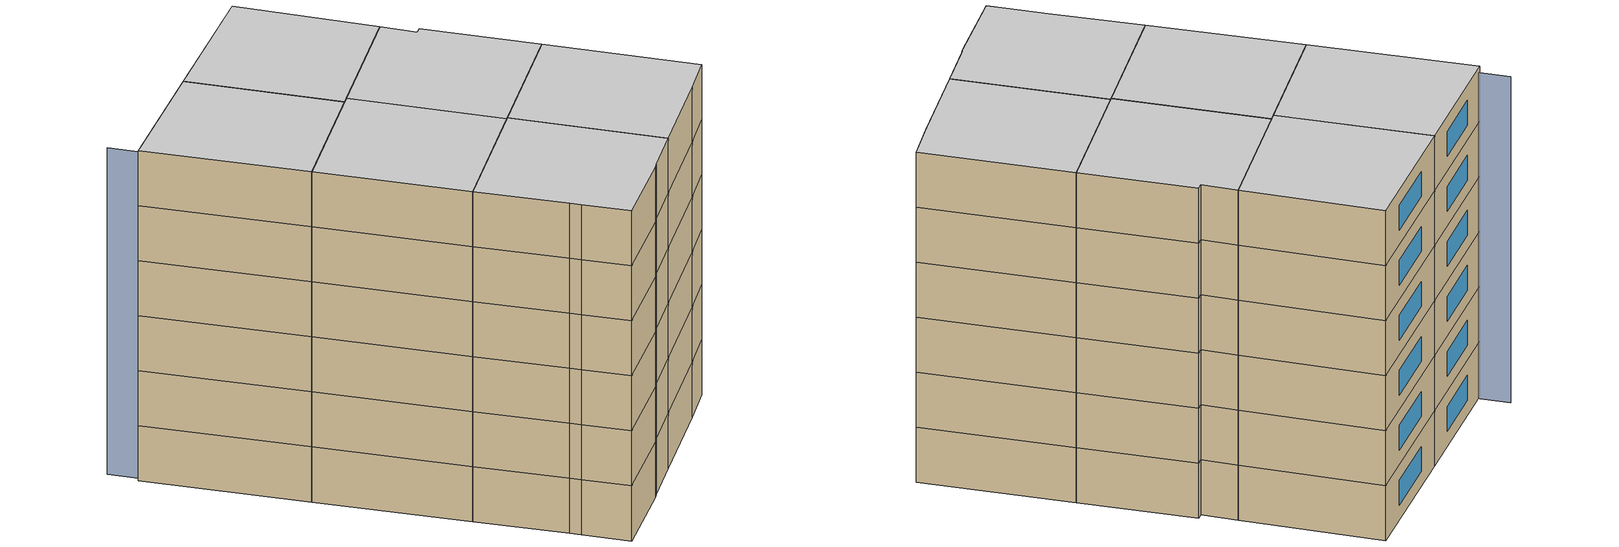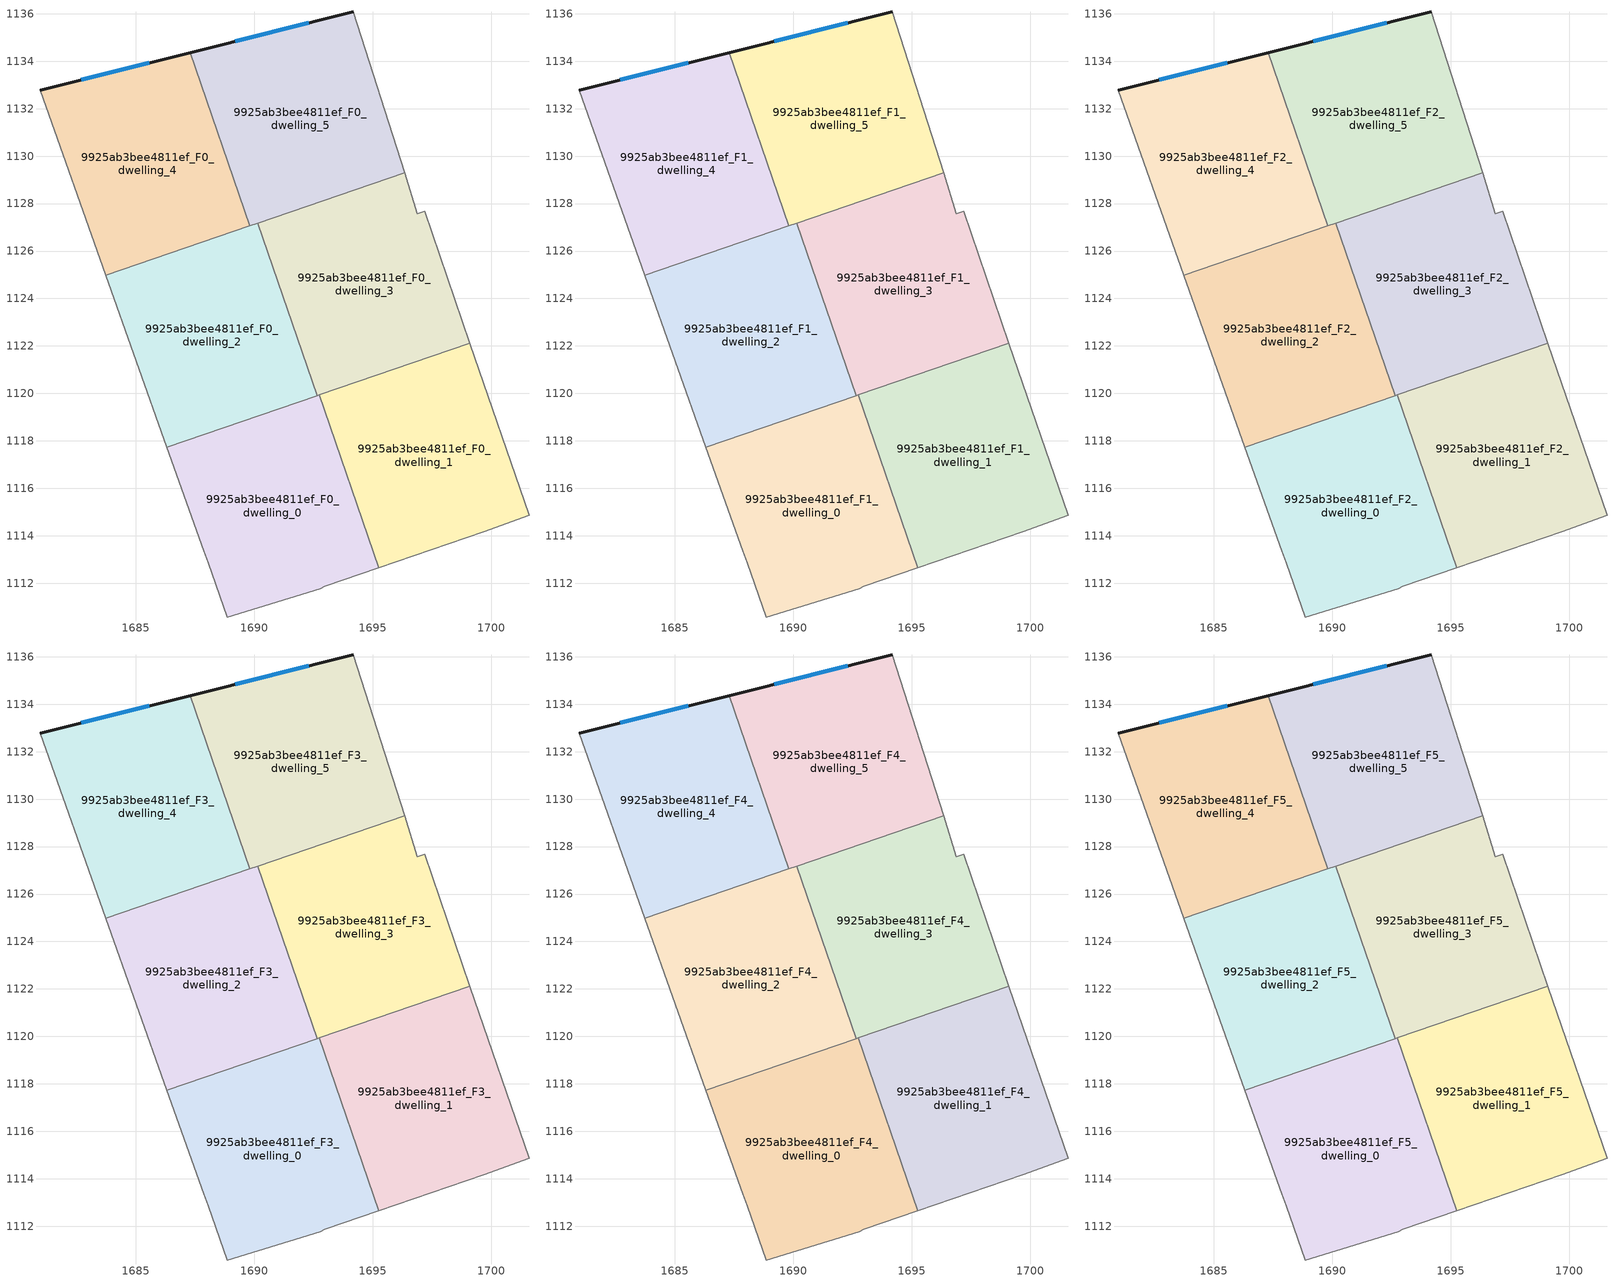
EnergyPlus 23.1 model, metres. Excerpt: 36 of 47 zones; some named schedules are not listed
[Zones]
9925ab3bee4811ef_F0_dwelling_0
 floor ground (EU_floor_Construction): 1692.73,1119.93 1695.24,1112.64 1692.97,1111.87 1692.77,1111.76 1688.87,1110.57 1688.07,1112.87 1687.87,1113.37 1686.32,1117.73 z0
 wall adiabatic (EU_wall_Construction): 1686.32,1117.73 1687.87,1113.37 1688.07,1112.87 1688.87,1110.57 1692.77,1111.76 1692.97,1111.87 1695.24,1112.64 z0:3
 wall to 9925ab3bee4811ef_F0_dwelling_1 (EU_wall_Construction): 1695.24,1112.64 1692.73,1119.93 z0:3
 wall to 9925ab3bee4811ef_F0_dwelling_2 (EU_wall_Construction): 1692.66,1119.91 1686.32,1117.73 z0:3
 wall to 9925ab3bee4811ef_F0_dwelling_3 (EU_wall_Construction): 1692.73,1119.93 1692.66,1119.91 z0:3
9925ab3bee4811ef_F0_dwelling_1
 floor ground (EU_floor_Construction): 1699.09,1122.12 1701.58,1114.87 1699.68,1114.17 1695.24,1112.64 1692.73,1119.93 z0
 wall adiabatic (EU_wall_Construction): 1695.24,1112.64 1699.68,1114.17 1701.58,1114.87 1699.09,1122.12 z0:3
 wall to 9925ab3bee4811ef_F0_dwelling_3 (EU_wall_Construction): 1699.09,1122.12 1692.73,1119.93 z0:3
9925ab3bee4811ef_F0_dwelling_2
 floor ground (EU_floor_Construction): 1690.16,1127.17 1692.66,1119.91 1686.32,1117.73 1683.75,1124.97 z0
 wall to 9925ab3bee4811ef_F0_dwelling_3 (EU_wall_Construction): 1692.66,1119.91 1690.16,1127.17 z0:3
 wall adiabatic (EU_wall_Construction): 1683.75,1124.97 1686.32,1117.73 z0:3
 wall to 9925ab3bee4811ef_F0_dwelling_4 (EU_wall_Construction): 1689.82,1127.06 1683.75,1124.97 z0:3
 wall to 9925ab3bee4811ef_F0_dwelling_5 (EU_wall_Construction): 1690.16,1127.17 1689.82,1127.06 z0:3
9925ab3bee4811ef_F0_dwelling_3
 floor ground (EU_floor_Construction): 1697.18,1127.67 1699.09,1122.12 1692.66,1119.91 1690.16,1127.17 1696.33,1129.3 1696.88,1127.58 z0
 wall adiabatic (EU_wall_Construction): 1699.09,1122.12 1697.18,1127.67 1696.88,1127.58 1696.33,1129.3 z0:3
 wall to 9925ab3bee4811ef_F0_dwelling_5 (EU_wall_Construction): 1696.33,1129.3 1690.16,1127.17 z0:3
9925ab3bee4811ef_F0_dwelling_4
 floor ground (EU_floor_Construction): 1687.31,1134.37 1689.82,1127.06 1683.75,1124.97 1680.97,1132.78 z0
 wall outside (EU_wall_Construction): 1687.31,1134.37 1680.97,1132.78 z0:3
 wall to 9925ab3bee4811ef_F0_dwelling_5 (EU_wall_Construction): 1689.82,1127.06 1687.31,1134.37 z0:3
 wall adiabatic (EU_wall_Construction): 1680.97,1132.78 1683.75,1124.97 z0:3
 window (EU_Window_Construction): 1685.57,1133.93 1682.72,1133.22 z0.83:2.17
9925ab3bee4811ef_F0_dwelling_5
 floor ground (EU_floor_Construction): 1694.18,1136.08 1696.33,1129.3 1689.82,1127.06 1687.31,1134.37 z0
 wall outside (EU_wall_Construction): 1694.18,1136.08 1687.31,1134.37 z0:3
 wall adiabatic (EU_wall_Construction): 1696.33,1129.3 1694.18,1136.08 z0:3
 window (EU_Window_Construction): 1692.29,1135.61 1689.2,1134.84 z0.83:2.17
9925ab3bee4811ef_F1_dwelling_0
 floor to 9925ab3bee4811ef_F0_dwelling_0 (EU_floor_Construction): 1692.73,1119.93 1695.24,1112.64 1692.97,1111.87 1692.77,1111.76 1688.87,1110.57 1688.07,1112.87 1687.87,1113.37 1686.32,1117.73 z3
 wall adiabatic (EU_wall_Construction): 1686.32,1117.73 1687.87,1113.37 1688.07,1112.87 1688.87,1110.57 1692.77,1111.76 1692.97,1111.87 1695.24,1112.64 z3:6
 wall to 9925ab3bee4811ef_F1_dwelling_1 (EU_wall_Construction): 1695.24,1112.64 1692.73,1119.93 z3:6
 wall to 9925ab3bee4811ef_F1_dwelling_2 (EU_wall_Construction): 1692.66,1119.91 1686.32,1117.73 z3:6
 wall to 9925ab3bee4811ef_F1_dwelling_3 (EU_wall_Construction): 1692.73,1119.93 1692.66,1119.91 z3:6
9925ab3bee4811ef_F1_dwelling_1
 floor to 9925ab3bee4811ef_F0_dwelling_1 (EU_floor_Construction): 1699.09,1122.12 1701.58,1114.87 1699.68,1114.17 1695.24,1112.64 1692.73,1119.93 z3
 wall adiabatic (EU_wall_Construction): 1695.24,1112.64 1699.68,1114.17 1701.58,1114.87 1699.09,1122.12 z3:6
 wall to 9925ab3bee4811ef_F1_dwelling_3 (EU_wall_Construction): 1699.09,1122.12 1692.73,1119.93 z3:6
9925ab3bee4811ef_F1_dwelling_2
 floor to 9925ab3bee4811ef_F0_dwelling_2 (EU_floor_Construction): 1690.16,1127.17 1692.66,1119.91 1686.32,1117.73 1683.75,1124.97 z3
 wall to 9925ab3bee4811ef_F1_dwelling_3 (EU_wall_Construction): 1692.66,1119.91 1690.16,1127.17 z3:6
 wall adiabatic (EU_wall_Construction): 1683.75,1124.97 1686.32,1117.73 z3:6
 wall to 9925ab3bee4811ef_F1_dwelling_4 (EU_wall_Construction): 1689.82,1127.06 1683.75,1124.97 z3:6
 wall to 9925ab3bee4811ef_F1_dwelling_5 (EU_wall_Construction): 1690.16,1127.17 1689.82,1127.06 z3:6
9925ab3bee4811ef_F1_dwelling_3
 floor to 9925ab3bee4811ef_F0_dwelling_3 (EU_floor_Construction): 1697.18,1127.67 1699.09,1122.12 1692.66,1119.91 1690.16,1127.17 1696.33,1129.3 1696.88,1127.58 z3
 wall adiabatic (EU_wall_Construction): 1699.09,1122.12 1697.18,1127.67 1696.88,1127.58 1696.33,1129.3 z3:6
 wall to 9925ab3bee4811ef_F1_dwelling_5 (EU_wall_Construction): 1696.33,1129.3 1690.16,1127.17 z3:6
9925ab3bee4811ef_F1_dwelling_4
 floor to 9925ab3bee4811ef_F0_dwelling_4 (EU_floor_Construction): 1687.31,1134.37 1689.82,1127.06 1683.75,1124.97 1680.97,1132.78 z3
 wall outside (EU_wall_Construction): 1687.31,1134.37 1680.97,1132.78 z3:6
 wall to 9925ab3bee4811ef_F1_dwelling_5 (EU_wall_Construction): 1689.82,1127.06 1687.31,1134.37 z3:6
 wall adiabatic (EU_wall_Construction): 1680.97,1132.78 1683.75,1124.97 z3:6
 window (EU_Window_Construction): 1685.57,1133.93 1682.72,1133.22 z3.83:5.17
9925ab3bee4811ef_F1_dwelling_5
 floor to 9925ab3bee4811ef_F0_dwelling_5 (EU_floor_Construction): 1694.18,1136.08 1696.33,1129.3 1689.82,1127.06 1687.31,1134.37 z3
 wall outside (EU_wall_Construction): 1694.18,1136.08 1687.31,1134.37 z3:6
 wall adiabatic (EU_wall_Construction): 1696.33,1129.3 1694.18,1136.08 z3:6
 window (EU_Window_Construction): 1692.29,1135.61 1689.2,1134.84 z3.83:5.17
9925ab3bee4811ef_F2_dwelling_0
 floor to 9925ab3bee4811ef_F1_dwelling_0 (EU_floor_Construction): 1692.73,1119.93 1695.24,1112.64 1692.97,1111.87 1692.77,1111.76 1688.87,1110.57 1688.07,1112.87 1687.87,1113.37 1686.32,1117.73 z6
 wall adiabatic (EU_wall_Construction): 1686.32,1117.73 1687.87,1113.37 1688.07,1112.87 1688.87,1110.57 1692.77,1111.76 1692.97,1111.87 1695.24,1112.64 z6:9
 wall to 9925ab3bee4811ef_F2_dwelling_1 (EU_wall_Construction): 1695.24,1112.64 1692.73,1119.93 z6:9
 wall to 9925ab3bee4811ef_F2_dwelling_2 (EU_wall_Construction): 1692.66,1119.91 1686.32,1117.73 z6:9
 wall to 9925ab3bee4811ef_F2_dwelling_3 (EU_wall_Construction): 1692.73,1119.93 1692.66,1119.91 z6:9
9925ab3bee4811ef_F2_dwelling_1
 floor to 9925ab3bee4811ef_F1_dwelling_1 (EU_floor_Construction): 1699.09,1122.12 1701.58,1114.87 1699.68,1114.17 1695.24,1112.64 1692.73,1119.93 z6
 wall adiabatic (EU_wall_Construction): 1695.24,1112.64 1699.68,1114.17 1701.58,1114.87 1699.09,1122.12 z6:9
 wall to 9925ab3bee4811ef_F2_dwelling_3 (EU_wall_Construction): 1699.09,1122.12 1692.73,1119.93 z6:9
9925ab3bee4811ef_F2_dwelling_2
 floor to 9925ab3bee4811ef_F1_dwelling_2 (EU_floor_Construction): 1690.16,1127.17 1692.66,1119.91 1686.32,1117.73 1683.75,1124.97 z6
 wall to 9925ab3bee4811ef_F2_dwelling_3 (EU_wall_Construction): 1692.66,1119.91 1690.16,1127.17 z6:9
 wall adiabatic (EU_wall_Construction): 1683.75,1124.97 1686.32,1117.73 z6:9
 wall to 9925ab3bee4811ef_F2_dwelling_4 (EU_wall_Construction): 1689.82,1127.06 1683.75,1124.97 z6:9
 wall to 9925ab3bee4811ef_F2_dwelling_5 (EU_wall_Construction): 1690.16,1127.17 1689.82,1127.06 z6:9
9925ab3bee4811ef_F2_dwelling_3
 floor to 9925ab3bee4811ef_F1_dwelling_3 (EU_floor_Construction): 1697.18,1127.67 1699.09,1122.12 1692.66,1119.91 1690.16,1127.17 1696.33,1129.3 1696.88,1127.58 z6
 wall adiabatic (EU_wall_Construction): 1699.09,1122.12 1697.18,1127.67 1696.88,1127.58 1696.33,1129.3 z6:9
 wall to 9925ab3bee4811ef_F2_dwelling_5 (EU_wall_Construction): 1696.33,1129.3 1690.16,1127.17 z6:9
9925ab3bee4811ef_F2_dwelling_4
 floor to 9925ab3bee4811ef_F1_dwelling_4 (EU_floor_Construction): 1687.31,1134.37 1689.82,1127.06 1683.75,1124.97 1680.97,1132.78 z6
 wall outside (EU_wall_Construction): 1687.31,1134.37 1680.97,1132.78 z6:9
 wall to 9925ab3bee4811ef_F2_dwelling_5 (EU_wall_Construction): 1689.82,1127.06 1687.31,1134.37 z6:9
 wall adiabatic (EU_wall_Construction): 1680.97,1132.78 1683.75,1124.97 z6:9
 window (EU_Window_Construction): 1685.57,1133.93 1682.72,1133.22 z6.83:8.17
9925ab3bee4811ef_F2_dwelling_5
 floor to 9925ab3bee4811ef_F1_dwelling_5 (EU_floor_Construction): 1694.18,1136.08 1696.33,1129.3 1689.82,1127.06 1687.31,1134.37 z6
 wall outside (EU_wall_Construction): 1694.18,1136.08 1687.31,1134.37 z6:9
 wall adiabatic (EU_wall_Construction): 1696.33,1129.3 1694.18,1136.08 z6:9
 window (EU_Window_Construction): 1692.29,1135.61 1689.2,1134.84 z6.83:8.17
9925ab3bee4811ef_F3_dwelling_0
 floor to 9925ab3bee4811ef_F2_dwelling_0 (EU_floor_Construction): 1692.73,1119.93 1695.24,1112.64 1692.97,1111.87 1692.77,1111.76 1688.87,1110.57 1688.07,1112.87 1687.87,1113.37 1686.32,1117.73 z9
 wall adiabatic (EU_wall_Construction): 1686.32,1117.73 1687.87,1113.37 1688.07,1112.87 1688.87,1110.57 1692.77,1111.76 1692.97,1111.87 1695.24,1112.64 z9:12
 wall to 9925ab3bee4811ef_F3_dwelling_1 (EU_wall_Construction): 1695.24,1112.64 1692.73,1119.93 z9:12
 wall to 9925ab3bee4811ef_F3_dwelling_2 (EU_wall_Construction): 1692.66,1119.91 1686.32,1117.73 z9:12
 wall to 9925ab3bee4811ef_F3_dwelling_3 (EU_wall_Construction): 1692.73,1119.93 1692.66,1119.91 z9:12
9925ab3bee4811ef_F3_dwelling_1
 floor to 9925ab3bee4811ef_F2_dwelling_1 (EU_floor_Construction): 1699.09,1122.12 1701.58,1114.87 1699.68,1114.17 1695.24,1112.64 1692.73,1119.93 z9
 wall adiabatic (EU_wall_Construction): 1695.24,1112.64 1699.68,1114.17 1701.58,1114.87 1699.09,1122.12 z9:12
 wall to 9925ab3bee4811ef_F3_dwelling_3 (EU_wall_Construction): 1699.09,1122.12 1692.73,1119.93 z9:12
9925ab3bee4811ef_F3_dwelling_2
 floor to 9925ab3bee4811ef_F2_dwelling_2 (EU_floor_Construction): 1690.16,1127.17 1692.66,1119.91 1686.32,1117.73 1683.75,1124.97 z9
 wall to 9925ab3bee4811ef_F3_dwelling_3 (EU_wall_Construction): 1692.66,1119.91 1690.16,1127.17 z9:12
 wall adiabatic (EU_wall_Construction): 1683.75,1124.97 1686.32,1117.73 z9:12
 wall to 9925ab3bee4811ef_F3_dwelling_4 (EU_wall_Construction): 1689.82,1127.06 1683.75,1124.97 z9:12
 wall to 9925ab3bee4811ef_F3_dwelling_5 (EU_wall_Construction): 1690.16,1127.17 1689.82,1127.06 z9:12
9925ab3bee4811ef_F3_dwelling_3
 floor to 9925ab3bee4811ef_F2_dwelling_3 (EU_floor_Construction): 1697.18,1127.67 1699.09,1122.12 1692.66,1119.91 1690.16,1127.17 1696.33,1129.3 1696.88,1127.58 z9
 wall adiabatic (EU_wall_Construction): 1699.09,1122.12 1697.18,1127.67 1696.88,1127.58 1696.33,1129.3 z9:12
 wall to 9925ab3bee4811ef_F3_dwelling_5 (EU_wall_Construction): 1696.33,1129.3 1690.16,1127.17 z9:12
9925ab3bee4811ef_F3_dwelling_4
 floor to 9925ab3bee4811ef_F2_dwelling_4 (EU_floor_Construction): 1687.31,1134.37 1689.82,1127.06 1683.75,1124.97 1680.97,1132.78 z9
 wall outside (EU_wall_Construction): 1687.31,1134.37 1680.97,1132.78 z9:12
 wall to 9925ab3bee4811ef_F3_dwelling_5 (EU_wall_Construction): 1689.82,1127.06 1687.31,1134.37 z9:12
 wall adiabatic (EU_wall_Construction): 1680.97,1132.78 1683.75,1124.97 z9:12
 window (EU_Window_Construction): 1685.57,1133.93 1682.72,1133.22 z9.83:11.17
9925ab3bee4811ef_F3_dwelling_5
 floor to 9925ab3bee4811ef_F2_dwelling_5 (EU_floor_Construction): 1694.18,1136.08 1696.33,1129.3 1689.82,1127.06 1687.31,1134.37 z9
 wall outside (EU_wall_Construction): 1694.18,1136.08 1687.31,1134.37 z9:12
 wall adiabatic (EU_wall_Construction): 1696.33,1129.3 1694.18,1136.08 z9:12
 window (EU_Window_Construction): 1692.29,1135.61 1689.2,1134.84 z9.83:11.17
9925ab3bee4811ef_F4_dwelling_0
 floor to 9925ab3bee4811ef_F3_dwelling_0 (EU_floor_Construction): 1692.73,1119.93 1695.24,1112.64 1692.97,1111.87 1692.77,1111.76 1688.87,1110.57 1688.07,1112.87 1687.87,1113.37 1686.32,1117.73 z12
 wall adiabatic (EU_wall_Construction): 1686.32,1117.73 1687.87,1113.37 1688.07,1112.87 1688.87,1110.57 1692.77,1111.76 1692.97,1111.87 1695.24,1112.64 z12:15
 wall to 9925ab3bee4811ef_F4_dwelling_1 (EU_wall_Construction): 1695.24,1112.64 1692.73,1119.93 z12:15
 wall to 9925ab3bee4811ef_F4_dwelling_2 (EU_wall_Construction): 1692.66,1119.91 1686.32,1117.73 z12:15
 wall to 9925ab3bee4811ef_F4_dwelling_3 (EU_wall_Construction): 1692.73,1119.93 1692.66,1119.91 z12:15
9925ab3bee4811ef_F4_dwelling_1
 floor to 9925ab3bee4811ef_F3_dwelling_1 (EU_floor_Construction): 1699.09,1122.12 1701.58,1114.87 1699.68,1114.17 1695.24,1112.64 1692.73,1119.93 z12
 wall adiabatic (EU_wall_Construction): 1695.24,1112.64 1699.68,1114.17 1701.58,1114.87 1699.09,1122.12 z12:15
 wall to 9925ab3bee4811ef_F4_dwelling_3 (EU_wall_Construction): 1699.09,1122.12 1692.73,1119.93 z12:15
9925ab3bee4811ef_F4_dwelling_2
 floor to 9925ab3bee4811ef_F3_dwelling_2 (EU_floor_Construction): 1690.16,1127.17 1692.66,1119.91 1686.32,1117.73 1683.75,1124.97 z12
 wall to 9925ab3bee4811ef_F4_dwelling_3 (EU_wall_Construction): 1692.66,1119.91 1690.16,1127.17 z12:15
 wall adiabatic (EU_wall_Construction): 1683.75,1124.97 1686.32,1117.73 z12:15
 wall to 9925ab3bee4811ef_F4_dwelling_4 (EU_wall_Construction): 1689.82,1127.06 1683.75,1124.97 z12:15
 wall to 9925ab3bee4811ef_F4_dwelling_5 (EU_wall_Construction): 1690.16,1127.17 1689.82,1127.06 z12:15
9925ab3bee4811ef_F4_dwelling_3
 floor to 9925ab3bee4811ef_F3_dwelling_3 (EU_floor_Construction): 1697.18,1127.67 1699.09,1122.12 1692.66,1119.91 1690.16,1127.17 1696.33,1129.3 1696.88,1127.58 z12
 wall adiabatic (EU_wall_Construction): 1699.09,1122.12 1697.18,1127.67 1696.88,1127.58 1696.33,1129.3 z12:15
 wall to 9925ab3bee4811ef_F4_dwelling_5 (EU_wall_Construction): 1696.33,1129.3 1690.16,1127.17 z12:15
9925ab3bee4811ef_F4_dwelling_4
 floor to 9925ab3bee4811ef_F3_dwelling_4 (EU_floor_Construction): 1687.31,1134.37 1689.82,1127.06 1683.75,1124.97 1680.97,1132.78 z12
 wall outside (EU_wall_Construction): 1687.31,1134.37 1680.97,1132.78 z12:15
 wall to 9925ab3bee4811ef_F4_dwelling_5 (EU_wall_Construction): 1689.82,1127.06 1687.31,1134.37 z12:15
 wall adiabatic (EU_wall_Construction): 1680.97,1132.78 1683.75,1124.97 z12:15
 window (EU_Window_Construction): 1685.57,1133.93 1682.72,1133.22 z12.83:14.17
9925ab3bee4811ef_F4_dwelling_5
 floor to 9925ab3bee4811ef_F3_dwelling_5 (EU_floor_Construction): 1694.18,1136.08 1696.33,1129.3 1689.82,1127.06 1687.31,1134.37 z12
 wall outside (EU_wall_Construction): 1694.18,1136.08 1687.31,1134.37 z12:15
 wall adiabatic (EU_wall_Construction): 1696.33,1129.3 1694.18,1136.08 z12:15
 window (EU_Window_Construction): 1692.29,1135.61 1689.2,1134.84 z12.83:14.17
9925ab3bee4811ef_F5_dwelling_0
 floor to 9925ab3bee4811ef_F4_dwelling_0 (EU_floor_Construction): 1692.73,1119.93 1695.24,1112.64 1692.97,1111.87 1692.77,1111.76 1688.87,1110.57 1688.07,1112.87 1687.87,1113.37 1686.32,1117.73 z15
 wall adiabatic (EU_wall_Construction): 1686.32,1117.73 1687.87,1113.37 1688.07,1112.87 1688.87,1110.57 1692.77,1111.76 1692.97,1111.87 1695.24,1112.64 z15:18
 wall to 9925ab3bee4811ef_F5_dwelling_1 (EU_wall_Construction): 1695.24,1112.64 1692.73,1119.93 z15:18
 wall to 9925ab3bee4811ef_F5_dwelling_2 (EU_wall_Construction): 1692.66,1119.91 1686.32,1117.73 z15:18
 wall to 9925ab3bee4811ef_F5_dwelling_3 (EU_wall_Construction): 1692.73,1119.93 1692.66,1119.91 z15:18
 ceiling to 9925ab3bee4811ef_F6_dwelling_0 (EU_floor_Construction): 1695.24,1112.64 1692.73,1119.93 1686.32,1117.73 1687.87,1113.37 1688.07,1112.87 1688.87,1110.57 1692.77,1111.76 1692.97,1111.87 z18
9925ab3bee4811ef_F5_dwelling_1
 floor to 9925ab3bee4811ef_F4_dwelling_1 (EU_floor_Construction): 1699.09,1122.12 1701.58,1114.87 1699.68,1114.17 1695.24,1112.64 1692.73,1119.93 z15
 wall adiabatic (EU_wall_Construction): 1695.24,1112.64 1699.68,1114.17 1701.58,1114.87 1699.09,1122.12 z15:18
 wall to 9925ab3bee4811ef_F5_dwelling_3 (EU_wall_Construction): 1699.09,1122.12 1692.73,1119.93 z15:18
 ceiling to 9925ab3bee4811ef_F6_dwelling_1 (EU_floor_Construction): 1701.58,1114.87 1699.09,1122.12 1692.73,1119.93 1695.24,1112.64 1699.68,1114.17 z18
9925ab3bee4811ef_F5_dwelling_2
 floor to 9925ab3bee4811ef_F4_dwelling_2 (EU_floor_Construction): 1690.16,1127.17 1692.66,1119.91 1686.32,1117.73 1683.75,1124.97 z15
 wall to 9925ab3bee4811ef_F5_dwelling_3 (EU_wall_Construction): 1692.66,1119.91 1690.16,1127.17 z15:18
 wall adiabatic (EU_wall_Construction): 1683.75,1124.97 1686.32,1117.73 z15:18
 wall to 9925ab3bee4811ef_F5_dwelling_4 (EU_wall_Construction): 1689.82,1127.06 1683.75,1124.97 z15:18
 wall to 9925ab3bee4811ef_F5_dwelling_5 (EU_wall_Construction): 1690.16,1127.17 1689.82,1127.06 z15:18
 ceiling to 9925ab3bee4811ef_F6_dwelling_2 (EU_floor_Construction): 1692.66,1119.91 1690.16,1127.17 1683.75,1124.97 1686.32,1117.73 z18
9925ab3bee4811ef_F5_dwelling_3
 floor to 9925ab3bee4811ef_F4_dwelling_3 (EU_floor_Construction): 1697.18,1127.67 1699.09,1122.12 1692.66,1119.91 1690.16,1127.17 1696.33,1129.3 1696.88,1127.58 z15
 wall adiabatic (EU_wall_Construction): 1699.09,1122.12 1697.18,1127.67 1696.88,1127.58 1696.33,1129.3 z15:18
 wall to 9925ab3bee4811ef_F5_dwelling_5 (EU_wall_Construction): 1696.33,1129.3 1690.16,1127.17 z15:18
 ceiling to 9925ab3bee4811ef_F6_dwelling_3 (EU_floor_Construction): 1699.09,1122.12 1697.18,1127.67 1696.88,1127.58 1696.33,1129.3 1690.16,1127.17 1692.66,1119.91 z18
9925ab3bee4811ef_F5_dwelling_4
 floor to 9925ab3bee4811ef_F4_dwelling_4 (EU_floor_Construction): 1687.31,1134.37 1689.82,1127.06 1683.75,1124.97 1680.97,1132.78 z15
 wall outside (EU_wall_Construction): 1687.31,1134.37 1680.97,1132.78 z15:18
 wall to 9925ab3bee4811ef_F5_dwelling_5 (EU_wall_Construction): 1689.82,1127.06 1687.31,1134.37 z15:18
 wall adiabatic (EU_wall_Construction): 1680.97,1132.78 1683.75,1124.97 z15:18
 window (EU_Window_Construction): 1685.57,1133.93 1682.72,1133.22 z15.83:17.17
 ceiling to 9925ab3bee4811ef_F6_dwelling_4 (EU_floor_Construction): 1689.82,1127.06 1687.31,1134.37 1680.97,1132.78 1683.75,1124.97 z18
9925ab3bee4811ef_F5_dwelling_5
 floor to 9925ab3bee4811ef_F4_dwelling_5 (EU_floor_Construction): 1694.18,1136.08 1696.33,1129.3 1689.82,1127.06 1687.31,1134.37 z15
 wall outside (EU_wall_Construction): 1694.18,1136.08 1687.31,1134.37 z15:18
 wall adiabatic (EU_wall_Construction): 1696.33,1129.3 1694.18,1136.08 z15:18
 window (EU_Window_Construction): 1692.29,1135.61 1689.2,1134.84 z15.83:17.17
 ceiling to 9925ab3bee4811ef_F6_dwelling_5 (EU_floor_Construction): 1696.33,1129.3 1694.18,1136.08 1687.31,1134.37 1689.82,1127.06 z18
shading: 1680.69,1134.32 1686.29,1117.81 z0:17.8
[Building]
EU S2 Campaign: North Axis=0; Terrain=City; Solar Distribution=FullExterior
[Site:Location]
Lyon-Bron: Latitude=45.75; Longitude=5; Time Zone=1; Elevation=198
[SizingPeriod:WeatherFileDays]
AnnualSizingPeriod: Begin Month=1; Begin Day of Month=1; End Month=12; End Day of Month=31; Day of Week for Start Day=Monday; Use Weather File Daylight Saving Period=No; Use Weather File Rain and Snow Indicators=No
[MATERIAL]
EU_InternalMass_Material: Roughness=MediumRough; Thickness=0.1; Conductivity=1; Density=1800; Specific Heat=900; Thermal Absorptance=0.9; Solar Absorptance=0.7; Visible Absorptance=0.7
[MATERIAL:NOMASS] Roughness=MediumRough; Thermal Absorptance=0.9; Solar Absorptance=0.7; Visible Absorptance=0.7
Name | Thermal Resistance
EU_wall_NoMass | 0.87146
EU_floor_NoMass | 0.496999
[WINDOWMATERIAL:SIMPLEGLAZINGSYSTEM]
EU_Window_SimpleGlazing: UFactor=2.2525; Solar Heat Gain Coefficient=0.76; Visible Transmittance=0.76
[CONSTRUCTION]
EU_wall_Construction: EU_wall_NoMass
EU_floor_Construction: EU_floor_NoMass
EU_Window_Construction: EU_Window_SimpleGlazing
EU_InternalMass_Construction: EU_InternalMass_Material
[ZONE] Type=1; Multiplier=1; Ceiling Height=autocalculate; Floor Area=autocalculate; Part of Total Floor Area=Yes
Name | Volume
9925ab3bee4811ef_F0_dwelling_0; 9925ab3bee4811ef_F1_dwelling_0; 9925ab3bee4811ef_F2_dwelling_0; 9925ab3bee4811ef_F3_dwelling_0; 9925ab3bee4811ef_F4_dwelling_0; 9925ab3bee4811ef_F5_dwelling_0 | 155.331
9925ab3bee4811ef_F0_dwelling_1; 9925ab3bee4811ef_F1_dwelling_1; 9925ab3bee4811ef_F2_dwelling_1; 9925ab3bee4811ef_F3_dwelling_1; 9925ab3bee4811ef_F4_dwelling_1; 9925ab3bee4811ef_F5_dwelling_1 | 155.317
9925ab3bee4811ef_F0_dwelling_2; 9925ab3bee4811ef_F1_dwelling_2; 9925ab3bee4811ef_F2_dwelling_2; 9925ab3bee4811ef_F3_dwelling_2; 9925ab3bee4811ef_F4_dwelling_2; 9925ab3bee4811ef_F5_dwelling_2 | 155.333
9925ab3bee4811ef_F0_dwelling_3; 9925ab3bee4811ef_F1_dwelling_3; 9925ab3bee4811ef_F2_dwelling_3; 9925ab3bee4811ef_F3_dwelling_3; 9925ab3bee4811ef_F4_dwelling_3; 9925ab3bee4811ef_F5_dwelling_3 | 155.312
9925ab3bee4811ef_F0_dwelling_4; 9925ab3bee4811ef_F1_dwelling_4; 9925ab3bee4811ef_F2_dwelling_4; 9925ab3bee4811ef_F3_dwelling_4; 9925ab3bee4811ef_F4_dwelling_4; 9925ab3bee4811ef_F5_dwelling_4 | 155.324
9925ab3bee4811ef_F0_dwelling_5; 9925ab3bee4811ef_F1_dwelling_5; 9925ab3bee4811ef_F2_dwelling_5; 9925ab3bee4811ef_F3_dwelling_5; 9925ab3bee4811ef_F4_dwelling_5; 9925ab3bee4811ef_F5_dwelling_5 | 155.314
[INTERNALMASS] Construction=EU_InternalMass_Construction
Name | Zone or ZoneList | Surface Area
9925ab3bee4811ef_F0_dwelling_0_EU_InternalMass | 9925ab3bee4811ef_F0_dwelling_0 | 51.7765
9925ab3bee4811ef_F0_dwelling_1_EU_InternalMass | 9925ab3bee4811ef_F0_dwelling_1 | 51.7724
9925ab3bee4811ef_F0_dwelling_2_EU_InternalMass | 9925ab3bee4811ef_F0_dwelling_2 | 51.778
9925ab3bee4811ef_F0_dwelling_3_EU_InternalMass | 9925ab3bee4811ef_F0_dwelling_3 | 51.7703
9925ab3bee4811ef_F0_dwelling_4_EU_InternalMass | 9925ab3bee4811ef_F0_dwelling_4 | 51.7746
9925ab3bee4811ef_F0_dwelling_5_EU_InternalMass | 9925ab3bee4811ef_F0_dwelling_5 | 51.7711
9925ab3bee4811ef_F1_dwelling_0_EU_InternalMass | 9925ab3bee4811ef_F1_dwelling_0 | 51.7765
9925ab3bee4811ef_F1_dwelling_1_EU_InternalMass | 9925ab3bee4811ef_F1_dwelling_1 | 51.7724
9925ab3bee4811ef_F1_dwelling_2_EU_InternalMass | 9925ab3bee4811ef_F1_dwelling_2 | 51.778
9925ab3bee4811ef_F1_dwelling_3_EU_InternalMass | 9925ab3bee4811ef_F1_dwelling_3 | 51.7703
9925ab3bee4811ef_F1_dwelling_4_EU_InternalMass | 9925ab3bee4811ef_F1_dwelling_4 | 51.7746
9925ab3bee4811ef_F1_dwelling_5_EU_InternalMass | 9925ab3bee4811ef_F1_dwelling_5 | 51.7711
9925ab3bee4811ef_F2_dwelling_0_EU_InternalMass | 9925ab3bee4811ef_F2_dwelling_0 | 51.7765
9925ab3bee4811ef_F2_dwelling_1_EU_InternalMass | 9925ab3bee4811ef_F2_dwelling_1 | 51.7724
9925ab3bee4811ef_F2_dwelling_2_EU_InternalMass | 9925ab3bee4811ef_F2_dwelling_2 | 51.778
9925ab3bee4811ef_F2_dwelling_3_EU_InternalMass | 9925ab3bee4811ef_F2_dwelling_3 | 51.7703
9925ab3bee4811ef_F2_dwelling_4_EU_InternalMass | 9925ab3bee4811ef_F2_dwelling_4 | 51.7746
9925ab3bee4811ef_F2_dwelling_5_EU_InternalMass | 9925ab3bee4811ef_F2_dwelling_5 | 51.7711
9925ab3bee4811ef_F3_dwelling_0_EU_InternalMass | 9925ab3bee4811ef_F3_dwelling_0 | 51.7765
9925ab3bee4811ef_F3_dwelling_1_EU_InternalMass | 9925ab3bee4811ef_F3_dwelling_1 | 51.7724
9925ab3bee4811ef_F3_dwelling_2_EU_InternalMass | 9925ab3bee4811ef_F3_dwelling_2 | 51.778
9925ab3bee4811ef_F3_dwelling_3_EU_InternalMass | 9925ab3bee4811ef_F3_dwelling_3 | 51.7703
9925ab3bee4811ef_F3_dwelling_4_EU_InternalMass | 9925ab3bee4811ef_F3_dwelling_4 | 51.7746
9925ab3bee4811ef_F3_dwelling_5_EU_InternalMass | 9925ab3bee4811ef_F3_dwelling_5 | 51.7711
9925ab3bee4811ef_F4_dwelling_0_EU_InternalMass | 9925ab3bee4811ef_F4_dwelling_0 | 51.7765
9925ab3bee4811ef_F4_dwelling_1_EU_InternalMass | 9925ab3bee4811ef_F4_dwelling_1 | 51.7724
9925ab3bee4811ef_F4_dwelling_2_EU_InternalMass | 9925ab3bee4811ef_F4_dwelling_2 | 51.778
9925ab3bee4811ef_F4_dwelling_3_EU_InternalMass | 9925ab3bee4811ef_F4_dwelling_3 | 51.7703
9925ab3bee4811ef_F4_dwelling_4_EU_InternalMass | 9925ab3bee4811ef_F4_dwelling_4 | 51.7746
9925ab3bee4811ef_F4_dwelling_5_EU_InternalMass | 9925ab3bee4811ef_F4_dwelling_5 | 51.7711
9925ab3bee4811ef_F5_dwelling_0_EU_InternalMass | 9925ab3bee4811ef_F5_dwelling_0 | 51.7765
9925ab3bee4811ef_F5_dwelling_1_EU_InternalMass | 9925ab3bee4811ef_F5_dwelling_1 | 51.7724
9925ab3bee4811ef_F5_dwelling_2_EU_InternalMass | 9925ab3bee4811ef_F5_dwelling_2 | 51.778
9925ab3bee4811ef_F5_dwelling_3_EU_InternalMass | 9925ab3bee4811ef_F5_dwelling_3 | 51.7703
9925ab3bee4811ef_F5_dwelling_4_EU_InternalMass | 9925ab3bee4811ef_F5_dwelling_4 | 51.7746
9925ab3bee4811ef_F5_dwelling_5_EU_InternalMass | 9925ab3bee4811ef_F5_dwelling_5 | 51.7711
[OTHEREQUIPMENT] Fuel Type=Electricity; Design Level Calculation Method=Watts/Area; Power per Zone Floor Area=1; Fraction Latent=0; Fraction Radiant=0; Fraction Lost=0; Carbon Dioxide Generation Rate=0; EndUse Subcategory=EU_Step8_InternalGains
Name | Zone or ZoneList or Space or SpaceList | Schedule
EU_Step8_InternalGain_9925ab3bee4811ef_F0_dwelling_0_f000 | 9925ab3bee4811ef_F0_dwelling_0 | EU_Step8_GainSchedule_9925ab3bee4811ef_F0_dwelling_0_f000
EU_Step8_InternalGain_9925ab3bee4811ef_F0_dwelling_1_f000 | 9925ab3bee4811ef_F0_dwelling_1 | EU_Step8_GainSchedule_9925ab3bee4811ef_F0_dwelling_1_f000
EU_Step8_InternalGain_9925ab3bee4811ef_F0_dwelling_2_f000 | 9925ab3bee4811ef_F0_dwelling_2 | EU_Step8_GainSchedule_9925ab3bee4811ef_F0_dwelling_2_f000
EU_Step8_InternalGain_9925ab3bee4811ef_F0_dwelling_3_f000 | 9925ab3bee4811ef_F0_dwelling_3 | EU_Step8_GainSchedule_9925ab3bee4811ef_F0_dwelling_3_f000
EU_Step8_InternalGain_9925ab3bee4811ef_F0_dwelling_4_f000 | 9925ab3bee4811ef_F0_dwelling_4 | EU_Step8_GainSchedule_9925ab3bee4811ef_F0_dwelling_4_f000
EU_Step8_InternalGain_9925ab3bee4811ef_F0_dwelling_5_f000 | 9925ab3bee4811ef_F0_dwelling_5 | EU_Step8_GainSchedule_9925ab3bee4811ef_F0_dwelling_5_f000
EU_Step8_InternalGain_9925ab3bee4811ef_F1_dwelling_0_f000 | 9925ab3bee4811ef_F1_dwelling_0 | EU_Step8_GainSchedule_9925ab3bee4811ef_F1_dwelling_0_f000
EU_Step8_InternalGain_9925ab3bee4811ef_F1_dwelling_1_f000 | 9925ab3bee4811ef_F1_dwelling_1 | EU_Step8_GainSchedule_9925ab3bee4811ef_F1_dwelling_1_f000
EU_Step8_InternalGain_9925ab3bee4811ef_F1_dwelling_2_f000 | 9925ab3bee4811ef_F1_dwelling_2 | EU_Step8_GainSchedule_9925ab3bee4811ef_F1_dwelling_2_f000
EU_Step8_InternalGain_9925ab3bee4811ef_F1_dwelling_3_f000 | 9925ab3bee4811ef_F1_dwelling_3 | EU_Step8_GainSchedule_9925ab3bee4811ef_F1_dwelling_3_f000
EU_Step8_InternalGain_9925ab3bee4811ef_F1_dwelling_4_f000 | 9925ab3bee4811ef_F1_dwelling_4 | EU_Step8_GainSchedule_9925ab3bee4811ef_F1_dwelling_4_f000
EU_Step8_InternalGain_9925ab3bee4811ef_F1_dwelling_5_f000 | 9925ab3bee4811ef_F1_dwelling_5 | EU_Step8_GainSchedule_9925ab3bee4811ef_F1_dwelling_5_f000
EU_Step8_InternalGain_9925ab3bee4811ef_F2_dwelling_0_f000 | 9925ab3bee4811ef_F2_dwelling_0 | EU_Step8_GainSchedule_9925ab3bee4811ef_F2_dwelling_0_f000
EU_Step8_InternalGain_9925ab3bee4811ef_F2_dwelling_1_f000 | 9925ab3bee4811ef_F2_dwelling_1 | EU_Step8_GainSchedule_9925ab3bee4811ef_F2_dwelling_1_f000
EU_Step8_InternalGain_9925ab3bee4811ef_F2_dwelling_2_f000 | 9925ab3bee4811ef_F2_dwelling_2 | EU_Step8_GainSchedule_9925ab3bee4811ef_F2_dwelling_2_f000
EU_Step8_InternalGain_9925ab3bee4811ef_F2_dwelling_3_f000 | 9925ab3bee4811ef_F2_dwelling_3 | EU_Step8_GainSchedule_9925ab3bee4811ef_F2_dwelling_3_f000
EU_Step8_InternalGain_9925ab3bee4811ef_F2_dwelling_4_f000 | 9925ab3bee4811ef_F2_dwelling_4 | EU_Step8_GainSchedule_9925ab3bee4811ef_F2_dwelling_4_f000
EU_Step8_InternalGain_9925ab3bee4811ef_F2_dwelling_5_f000 | 9925ab3bee4811ef_F2_dwelling_5 | EU_Step8_GainSchedule_9925ab3bee4811ef_F2_dwelling_5_f000
EU_Step8_InternalGain_9925ab3bee4811ef_F3_dwelling_0_f000 | 9925ab3bee4811ef_F3_dwelling_0 | EU_Step8_GainSchedule_9925ab3bee4811ef_F3_dwelling_0_f000
EU_Step8_InternalGain_9925ab3bee4811ef_F3_dwelling_1_f000 | 9925ab3bee4811ef_F3_dwelling_1 | EU_Step8_GainSchedule_9925ab3bee4811ef_F3_dwelling_1_f000
EU_Step8_InternalGain_9925ab3bee4811ef_F3_dwelling_2_f000 | 9925ab3bee4811ef_F3_dwelling_2 | EU_Step8_GainSchedule_9925ab3bee4811ef_F3_dwelling_2_f000
EU_Step8_InternalGain_9925ab3bee4811ef_F3_dwelling_3_f000 | 9925ab3bee4811ef_F3_dwelling_3 | EU_Step8_GainSchedule_9925ab3bee4811ef_F3_dwelling_3_f000
EU_Step8_InternalGain_9925ab3bee4811ef_F3_dwelling_4_f000 | 9925ab3bee4811ef_F3_dwelling_4 | EU_Step8_GainSchedule_9925ab3bee4811ef_F3_dwelling_4_f000
EU_Step8_InternalGain_9925ab3bee4811ef_F3_dwelling_5_f000 | 9925ab3bee4811ef_F3_dwelling_5 | EU_Step8_GainSchedule_9925ab3bee4811ef_F3_dwelling_5_f000
EU_Step8_InternalGain_9925ab3bee4811ef_F4_dwelling_0_f000 | 9925ab3bee4811ef_F4_dwelling_0 | EU_Step8_GainSchedule_9925ab3bee4811ef_F4_dwelling_0_f000
EU_Step8_InternalGain_9925ab3bee4811ef_F4_dwelling_1_f000 | 9925ab3bee4811ef_F4_dwelling_1 | EU_Step8_GainSchedule_9925ab3bee4811ef_F4_dwelling_1_f000
EU_Step8_InternalGain_9925ab3bee4811ef_F4_dwelling_2_f000 | 9925ab3bee4811ef_F4_dwelling_2 | EU_Step8_GainSchedule_9925ab3bee4811ef_F4_dwelling_2_f000
EU_Step8_InternalGain_9925ab3bee4811ef_F4_dwelling_3_f000 | 9925ab3bee4811ef_F4_dwelling_3 | EU_Step8_GainSchedule_9925ab3bee4811ef_F4_dwelling_3_f000
EU_Step8_InternalGain_9925ab3bee4811ef_F4_dwelling_4_f000 | 9925ab3bee4811ef_F4_dwelling_4 | EU_Step8_GainSchedule_9925ab3bee4811ef_F4_dwelling_4_f000
EU_Step8_InternalGain_9925ab3bee4811ef_F4_dwelling_5_f000 | 9925ab3bee4811ef_F4_dwelling_5 | EU_Step8_GainSchedule_9925ab3bee4811ef_F4_dwelling_5_f000
EU_Step8_InternalGain_9925ab3bee4811ef_F5_dwelling_0_f000 | 9925ab3bee4811ef_F5_dwelling_0 | EU_Step8_GainSchedule_9925ab3bee4811ef_F5_dwelling_0_f000
EU_Step8_InternalGain_9925ab3bee4811ef_F5_dwelling_1_f000 | 9925ab3bee4811ef_F5_dwelling_1 | EU_Step8_GainSchedule_9925ab3bee4811ef_F5_dwelling_1_f000
EU_Step8_InternalGain_9925ab3bee4811ef_F5_dwelling_2_f000 | 9925ab3bee4811ef_F5_dwelling_2 | EU_Step8_GainSchedule_9925ab3bee4811ef_F5_dwelling_2_f000
EU_Step8_InternalGain_9925ab3bee4811ef_F5_dwelling_3_f000 | 9925ab3bee4811ef_F5_dwelling_3 | EU_Step8_GainSchedule_9925ab3bee4811ef_F5_dwelling_3_f000
EU_Step8_InternalGain_9925ab3bee4811ef_F5_dwelling_4_f000 | 9925ab3bee4811ef_F5_dwelling_4 | EU_Step8_GainSchedule_9925ab3bee4811ef_F5_dwelling_4_f000
EU_Step8_InternalGain_9925ab3bee4811ef_F5_dwelling_5_f000 | 9925ab3bee4811ef_F5_dwelling_5 | EU_Step8_GainSchedule_9925ab3bee4811ef_F5_dwelling_5_f000
[ZONEVENTILATION:DESIGNFLOWRATE] Schedule=EU_AlwaysOn; Design Flow Rate Calculation Method=AirChanges/Hour; Air Changes per Hour=0.425; Ventilation Type=Natural; Fan Pressure Rise=0; Fan Total Efficiency=1; Constant Term Coefficient=1; Temperature Term Coefficient=0; Velocity Term Coefficient=0; Velocity Squared Term Coefficient=0; Minimum Indoor Temperature=-100; Maximum Indoor Temperature=100; Delta Temperature=-100; Minimum Outdoor Temperature=-100; Maximum Outdoor Temperature=100; Maximum Wind Speed=40
Name | Zone or ZoneList or Space or SpaceList
EU_ConstantAir_9925ab3bee4811ef_F0_dwelling_0 | 9925ab3bee4811ef_F0_dwelling_0
EU_ConstantAir_9925ab3bee4811ef_F0_dwelling_1 | 9925ab3bee4811ef_F0_dwelling_1
EU_ConstantAir_9925ab3bee4811ef_F0_dwelling_2 | 9925ab3bee4811ef_F0_dwelling_2
EU_ConstantAir_9925ab3bee4811ef_F0_dwelling_3 | 9925ab3bee4811ef_F0_dwelling_3
EU_ConstantAir_9925ab3bee4811ef_F0_dwelling_4 | 9925ab3bee4811ef_F0_dwelling_4
EU_ConstantAir_9925ab3bee4811ef_F0_dwelling_5 | 9925ab3bee4811ef_F0_dwelling_5
EU_ConstantAir_9925ab3bee4811ef_F1_dwelling_0 | 9925ab3bee4811ef_F1_dwelling_0
EU_ConstantAir_9925ab3bee4811ef_F1_dwelling_1 | 9925ab3bee4811ef_F1_dwelling_1
EU_ConstantAir_9925ab3bee4811ef_F1_dwelling_2 | 9925ab3bee4811ef_F1_dwelling_2
EU_ConstantAir_9925ab3bee4811ef_F1_dwelling_3 | 9925ab3bee4811ef_F1_dwelling_3
EU_ConstantAir_9925ab3bee4811ef_F1_dwelling_4 | 9925ab3bee4811ef_F1_dwelling_4
EU_ConstantAir_9925ab3bee4811ef_F1_dwelling_5 | 9925ab3bee4811ef_F1_dwelling_5
EU_ConstantAir_9925ab3bee4811ef_F2_dwelling_0 | 9925ab3bee4811ef_F2_dwelling_0
EU_ConstantAir_9925ab3bee4811ef_F2_dwelling_1 | 9925ab3bee4811ef_F2_dwelling_1
EU_ConstantAir_9925ab3bee4811ef_F2_dwelling_2 | 9925ab3bee4811ef_F2_dwelling_2
EU_ConstantAir_9925ab3bee4811ef_F2_dwelling_3 | 9925ab3bee4811ef_F2_dwelling_3
EU_ConstantAir_9925ab3bee4811ef_F2_dwelling_4 | 9925ab3bee4811ef_F2_dwelling_4
EU_ConstantAir_9925ab3bee4811ef_F2_dwelling_5 | 9925ab3bee4811ef_F2_dwelling_5
EU_ConstantAir_9925ab3bee4811ef_F3_dwelling_0 | 9925ab3bee4811ef_F3_dwelling_0
EU_ConstantAir_9925ab3bee4811ef_F3_dwelling_1 | 9925ab3bee4811ef_F3_dwelling_1
EU_ConstantAir_9925ab3bee4811ef_F3_dwelling_2 | 9925ab3bee4811ef_F3_dwelling_2
EU_ConstantAir_9925ab3bee4811ef_F3_dwelling_3 | 9925ab3bee4811ef_F3_dwelling_3
EU_ConstantAir_9925ab3bee4811ef_F3_dwelling_4 | 9925ab3bee4811ef_F3_dwelling_4
EU_ConstantAir_9925ab3bee4811ef_F3_dwelling_5 | 9925ab3bee4811ef_F3_dwelling_5
EU_ConstantAir_9925ab3bee4811ef_F4_dwelling_0 | 9925ab3bee4811ef_F4_dwelling_0
EU_ConstantAir_9925ab3bee4811ef_F4_dwelling_1 | 9925ab3bee4811ef_F4_dwelling_1
EU_ConstantAir_9925ab3bee4811ef_F4_dwelling_2 | 9925ab3bee4811ef_F4_dwelling_2
EU_ConstantAir_9925ab3bee4811ef_F4_dwelling_3 | 9925ab3bee4811ef_F4_dwelling_3
EU_ConstantAir_9925ab3bee4811ef_F4_dwelling_4 | 9925ab3bee4811ef_F4_dwelling_4
EU_ConstantAir_9925ab3bee4811ef_F4_dwelling_5 | 9925ab3bee4811ef_F4_dwelling_5
EU_ConstantAir_9925ab3bee4811ef_F5_dwelling_0 | 9925ab3bee4811ef_F5_dwelling_0
EU_ConstantAir_9925ab3bee4811ef_F5_dwelling_1 | 9925ab3bee4811ef_F5_dwelling_1
EU_ConstantAir_9925ab3bee4811ef_F5_dwelling_2 | 9925ab3bee4811ef_F5_dwelling_2
EU_ConstantAir_9925ab3bee4811ef_F5_dwelling_3 | 9925ab3bee4811ef_F5_dwelling_3
EU_ConstantAir_9925ab3bee4811ef_F5_dwelling_4 | 9925ab3bee4811ef_F5_dwelling_4
EU_ConstantAir_9925ab3bee4811ef_F5_dwelling_5 | 9925ab3bee4811ef_F5_dwelling_5
[HVACTEMPLATE:ZONE:IDEALLOADSAIRSYSTEM] System Availability Schedule=EU_AlwaysOn; Maximum Heating Supply Air Temperature=50; Minimum Cooling Supply Air Temperature=13; Maximum Heating Supply Air Humidity Ratio=0.0156; Minimum Cooling Supply Air Humidity Ratio=0.0077; Heating Limit=NoLimit; Cooling Limit=NoLimit; Heating Availability Schedule=EU_AlwaysOn; Cooling Availability Schedule=EU_CoolingOff; Dehumidification Control Type=ConstantSensibleHeatRatio; Cooling Sensible Heat Ratio=0.7; Dehumidification Setpoint=60; Humidification Control Type=None; Humidification Setpoint=30; Outdoor Air Method=None; Outdoor Air Flow Rate per Person=0.00944; Outdoor Air Flow Rate per Zone Floor Area=0; Outdoor Air Flow Rate per Zone=0; Demand Controlled Ventilation Type=None; Outdoor Air Economizer Type=NoEconomizer; Heat Recovery Type=None; Sensible Heat Recovery Effectiveness=0.7; Latent Heat Recovery Effectiveness=0.65
Name | Template Thermostat
9925ab3bee4811ef_F0_dwelling_0 | EU_HeatOnly_9925ab3bee4811ef_F0_dwelling_0
9925ab3bee4811ef_F0_dwelling_1 | EU_HeatOnly_9925ab3bee4811ef_F0_dwelling_1
9925ab3bee4811ef_F0_dwelling_2 | EU_HeatOnly_9925ab3bee4811ef_F0_dwelling_2
9925ab3bee4811ef_F0_dwelling_3 | EU_HeatOnly_9925ab3bee4811ef_F0_dwelling_3
9925ab3bee4811ef_F0_dwelling_4 | EU_HeatOnly_9925ab3bee4811ef_F0_dwelling_4
9925ab3bee4811ef_F0_dwelling_5 | EU_HeatOnly_9925ab3bee4811ef_F0_dwelling_5
9925ab3bee4811ef_F1_dwelling_0 | EU_HeatOnly_9925ab3bee4811ef_F1_dwelling_0
9925ab3bee4811ef_F1_dwelling_1 | EU_HeatOnly_9925ab3bee4811ef_F1_dwelling_1
9925ab3bee4811ef_F1_dwelling_2 | EU_HeatOnly_9925ab3bee4811ef_F1_dwelling_2
9925ab3bee4811ef_F1_dwelling_3 | EU_HeatOnly_9925ab3bee4811ef_F1_dwelling_3
9925ab3bee4811ef_F1_dwelling_4 | EU_HeatOnly_9925ab3bee4811ef_F1_dwelling_4
9925ab3bee4811ef_F1_dwelling_5 | EU_HeatOnly_9925ab3bee4811ef_F1_dwelling_5
9925ab3bee4811ef_F2_dwelling_0 | EU_HeatOnly_9925ab3bee4811ef_F2_dwelling_0
9925ab3bee4811ef_F2_dwelling_1 | EU_HeatOnly_9925ab3bee4811ef_F2_dwelling_1
9925ab3bee4811ef_F2_dwelling_2 | EU_HeatOnly_9925ab3bee4811ef_F2_dwelling_2
9925ab3bee4811ef_F2_dwelling_3 | EU_HeatOnly_9925ab3bee4811ef_F2_dwelling_3
9925ab3bee4811ef_F2_dwelling_4 | EU_HeatOnly_9925ab3bee4811ef_F2_dwelling_4
9925ab3bee4811ef_F2_dwelling_5 | EU_HeatOnly_9925ab3bee4811ef_F2_dwelling_5
9925ab3bee4811ef_F3_dwelling_0 | EU_HeatOnly_9925ab3bee4811ef_F3_dwelling_0
9925ab3bee4811ef_F3_dwelling_1 | EU_HeatOnly_9925ab3bee4811ef_F3_dwelling_1
9925ab3bee4811ef_F3_dwelling_2 | EU_HeatOnly_9925ab3bee4811ef_F3_dwelling_2
9925ab3bee4811ef_F3_dwelling_3 | EU_HeatOnly_9925ab3bee4811ef_F3_dwelling_3
9925ab3bee4811ef_F3_dwelling_4 | EU_HeatOnly_9925ab3bee4811ef_F3_dwelling_4
9925ab3bee4811ef_F3_dwelling_5 | EU_HeatOnly_9925ab3bee4811ef_F3_dwelling_5
9925ab3bee4811ef_F4_dwelling_0 | EU_HeatOnly_9925ab3bee4811ef_F4_dwelling_0
9925ab3bee4811ef_F4_dwelling_1 | EU_HeatOnly_9925ab3bee4811ef_F4_dwelling_1
9925ab3bee4811ef_F4_dwelling_2 | EU_HeatOnly_9925ab3bee4811ef_F4_dwelling_2
9925ab3bee4811ef_F4_dwelling_3 | EU_HeatOnly_9925ab3bee4811ef_F4_dwelling_3
9925ab3bee4811ef_F4_dwelling_4 | EU_HeatOnly_9925ab3bee4811ef_F4_dwelling_4
9925ab3bee4811ef_F4_dwelling_5 | EU_HeatOnly_9925ab3bee4811ef_F4_dwelling_5
9925ab3bee4811ef_F5_dwelling_0 | EU_HeatOnly_9925ab3bee4811ef_F5_dwelling_0
9925ab3bee4811ef_F5_dwelling_1 | EU_HeatOnly_9925ab3bee4811ef_F5_dwelling_1
9925ab3bee4811ef_F5_dwelling_2 | EU_HeatOnly_9925ab3bee4811ef_F5_dwelling_2
9925ab3bee4811ef_F5_dwelling_3 | EU_HeatOnly_9925ab3bee4811ef_F5_dwelling_3
9925ab3bee4811ef_F5_dwelling_4 | EU_HeatOnly_9925ab3bee4811ef_F5_dwelling_4
9925ab3bee4811ef_F5_dwelling_5 | EU_HeatOnly_9925ab3bee4811ef_F5_dwelling_5
[SIZING:ZONE] Zone Cooling Design Supply Air Temperature Input Method=SupplyAirTemperature; Zone Cooling Design Supply Air Temperature=13; Zone Heating Design Supply Air Temperature Input Method=SupplyAirTemperature; Zone Heating Design Supply Air Temperature=50; Zone Cooling Design Supply Air Humidity Ratio=0.008; Zone Heating Design Supply Air Humidity Ratio=0.008; Cooling Design Air Flow Method=DesignDay; Cooling Design Air Flow Rate=0; Cooling Minimum Air Flow per Zone Floor Area=0.000762; Cooling Minimum Air Flow=0; Cooling Minimum Air Flow Fraction=0.2; Heating Design Air Flow Method=DesignDay; Heating Design Air Flow Rate=0; Heating Maximum Air Flow per Zone Floor Area=0.002032; Heating Maximum Air Flow=0.141576; Heating Maximum Air Flow Fraction=0.3; Account for Dedicated Outdoor Air System=No; Dedicated Outdoor Air System Control Strategy=NeutralSupplyAir; Dedicated Outdoor Air Low Setpoint Temperature for Design=autosize; Dedicated Outdoor Air High Setpoint Temperature for Design=autosize; Zone Load Sizing Method=Sensible Load Only No Latent Load; Zone Latent Cooling Design Supply Air Humidity Ratio Input Method=HumidityRatioDifference; Zone Cooling Design Supply Air Humidity Ratio Difference=0.005; Zone Latent Heating Design Supply Air Humidity Ratio Input Method=HumidityRatioDifference; Zone Humidification Design Supply Air Humidity Ratio Difference=0.005
9925ab3bee4811ef_F0_dwelling_0; 9925ab3bee4811ef_F0_dwelling_1; 9925ab3bee4811ef_F0_dwelling_2; 9925ab3bee4811ef_F0_dwelling_3; 9925ab3bee4811ef_F0_dwelling_4; 9925ab3bee4811ef_F0_dwelling_5; 9925ab3bee4811ef_F1_dwelling_0; 9925ab3bee4811ef_F1_dwelling_1; 9925ab3bee4811ef_F1_dwelling_2; 9925ab3bee4811ef_F1_dwelling_3; 9925ab3bee4811ef_F1_dwelling_4; 9925ab3bee4811ef_F1_dwelling_5; 9925ab3bee4811ef_F2_dwelling_0; 9925ab3bee4811ef_F2_dwelling_1; 9925ab3bee4811ef_F2_dwelling_2; 9925ab3bee4811ef_F2_dwelling_3; 9925ab3bee4811ef_F2_dwelling_4; 9925ab3bee4811ef_F2_dwelling_5; 9925ab3bee4811ef_F3_dwelling_0; 9925ab3bee4811ef_F3_dwelling_1; 9925ab3bee4811ef_F3_dwelling_2; 9925ab3bee4811ef_F3_dwelling_3; 9925ab3bee4811ef_F3_dwelling_4; 9925ab3bee4811ef_F3_dwelling_5; 9925ab3bee4811ef_F4_dwelling_0; 9925ab3bee4811ef_F4_dwelling_1; 9925ab3bee4811ef_F4_dwelling_2; 9925ab3bee4811ef_F4_dwelling_3; 9925ab3bee4811ef_F4_dwelling_4; 9925ab3bee4811ef_F4_dwelling_5; 9925ab3bee4811ef_F5_dwelling_0; 9925ab3bee4811ef_F5_dwelling_1; 9925ab3bee4811ef_F5_dwelling_2; 9925ab3bee4811ef_F5_dwelling_3; 9925ab3bee4811ef_F5_dwelling_4; 9925ab3bee4811ef_F5_dwelling_5
[SCHEDULE:FILE] Column Number=1; Rows to Skip at Top=0; Number of Hours of Data=8760; Column Separator=Comma; Interpolate to Timestep=No; Minutes per Item=60; Adjust Schedule for Daylight Savings=Yes
Name | File
EU_Step8_GainSchedule_9925ab3bee4811ef_F0_dwelling_0_f000 | ../../schedules/9925ab3bee4811ef/9925ab3bee4811ef_F0_dwelling_0_f000_gain.csv
EU_Step8_GainSchedule_9925ab3bee4811ef_F0_dwelling_1_f000 | ../../schedules/9925ab3bee4811ef/9925ab3bee4811ef_F0_dwelling_1_f000_gain.csv
EU_Step8_GainSchedule_9925ab3bee4811ef_F0_dwelling_2_f000 | ../../schedules/9925ab3bee4811ef/9925ab3bee4811ef_F0_dwelling_2_f000_gain.csv
EU_Step8_GainSchedule_9925ab3bee4811ef_F0_dwelling_3_f000 | ../../schedules/9925ab3bee4811ef/9925ab3bee4811ef_F0_dwelling_3_f000_gain.csv
EU_Step8_GainSchedule_9925ab3bee4811ef_F0_dwelling_4_f000 | ../../schedules/9925ab3bee4811ef/9925ab3bee4811ef_F0_dwelling_4_f000_gain.csv
EU_Step8_GainSchedule_9925ab3bee4811ef_F0_dwelling_5_f000 | ../../schedules/9925ab3bee4811ef/9925ab3bee4811ef_F0_dwelling_5_f000_gain.csv
EU_Step8_GainSchedule_9925ab3bee4811ef_F1_dwelling_0_f000 | ../../schedules/9925ab3bee4811ef/9925ab3bee4811ef_F1_dwelling_0_f000_gain.csv
EU_Step8_GainSchedule_9925ab3bee4811ef_F1_dwelling_1_f000 | ../../schedules/9925ab3bee4811ef/9925ab3bee4811ef_F1_dwelling_1_f000_gain.csv
EU_Step8_GainSchedule_9925ab3bee4811ef_F1_dwelling_2_f000 | ../../schedules/9925ab3bee4811ef/9925ab3bee4811ef_F1_dwelling_2_f000_gain.csv
EU_Step8_GainSchedule_9925ab3bee4811ef_F1_dwelling_3_f000 | ../../schedules/9925ab3bee4811ef/9925ab3bee4811ef_F1_dwelling_3_f000_gain.csv
EU_Step8_GainSchedule_9925ab3bee4811ef_F1_dwelling_4_f000 | ../../schedules/9925ab3bee4811ef/9925ab3bee4811ef_F1_dwelling_4_f000_gain.csv
EU_Step8_GainSchedule_9925ab3bee4811ef_F1_dwelling_5_f000 | ../../schedules/9925ab3bee4811ef/9925ab3bee4811ef_F1_dwelling_5_f000_gain.csv
EU_Step8_GainSchedule_9925ab3bee4811ef_F2_dwelling_0_f000 | ../../schedules/9925ab3bee4811ef/9925ab3bee4811ef_F2_dwelling_0_f000_gain.csv
EU_Step8_GainSchedule_9925ab3bee4811ef_F2_dwelling_1_f000 | ../../schedules/9925ab3bee4811ef/9925ab3bee4811ef_F2_dwelling_1_f000_gain.csv
EU_Step8_GainSchedule_9925ab3bee4811ef_F2_dwelling_2_f000 | ../../schedules/9925ab3bee4811ef/9925ab3bee4811ef_F2_dwelling_2_f000_gain.csv
EU_Step8_GainSchedule_9925ab3bee4811ef_F2_dwelling_3_f000 | ../../schedules/9925ab3bee4811ef/9925ab3bee4811ef_F2_dwelling_3_f000_gain.csv
EU_Step8_GainSchedule_9925ab3bee4811ef_F2_dwelling_4_f000 | ../../schedules/9925ab3bee4811ef/9925ab3bee4811ef_F2_dwelling_4_f000_gain.csv
EU_Step8_GainSchedule_9925ab3bee4811ef_F2_dwelling_5_f000 | ../../schedules/9925ab3bee4811ef/9925ab3bee4811ef_F2_dwelling_5_f000_gain.csv
EU_Step8_GainSchedule_9925ab3bee4811ef_F3_dwelling_0_f000 | ../../schedules/9925ab3bee4811ef/9925ab3bee4811ef_F3_dwelling_0_f000_gain.csv
EU_Step8_GainSchedule_9925ab3bee4811ef_F3_dwelling_1_f000 | ../../schedules/9925ab3bee4811ef/9925ab3bee4811ef_F3_dwelling_1_f000_gain.csv
EU_Step8_GainSchedule_9925ab3bee4811ef_F3_dwelling_2_f000 | ../../schedules/9925ab3bee4811ef/9925ab3bee4811ef_F3_dwelling_2_f000_gain.csv
EU_Step8_GainSchedule_9925ab3bee4811ef_F3_dwelling_3_f000 | ../../schedules/9925ab3bee4811ef/9925ab3bee4811ef_F3_dwelling_3_f000_gain.csv
EU_Step8_GainSchedule_9925ab3bee4811ef_F3_dwelling_4_f000 | ../../schedules/9925ab3bee4811ef/9925ab3bee4811ef_F3_dwelling_4_f000_gain.csv
EU_Step8_GainSchedule_9925ab3bee4811ef_F3_dwelling_5_f000 | ../../schedules/9925ab3bee4811ef/9925ab3bee4811ef_F3_dwelling_5_f000_gain.csv
EU_Step8_GainSchedule_9925ab3bee4811ef_F4_dwelling_0_f000 | ../../schedules/9925ab3bee4811ef/9925ab3bee4811ef_F4_dwelling_0_f000_gain.csv
EU_Step8_GainSchedule_9925ab3bee4811ef_F4_dwelling_1_f000 | ../../schedules/9925ab3bee4811ef/9925ab3bee4811ef_F4_dwelling_1_f000_gain.csv
